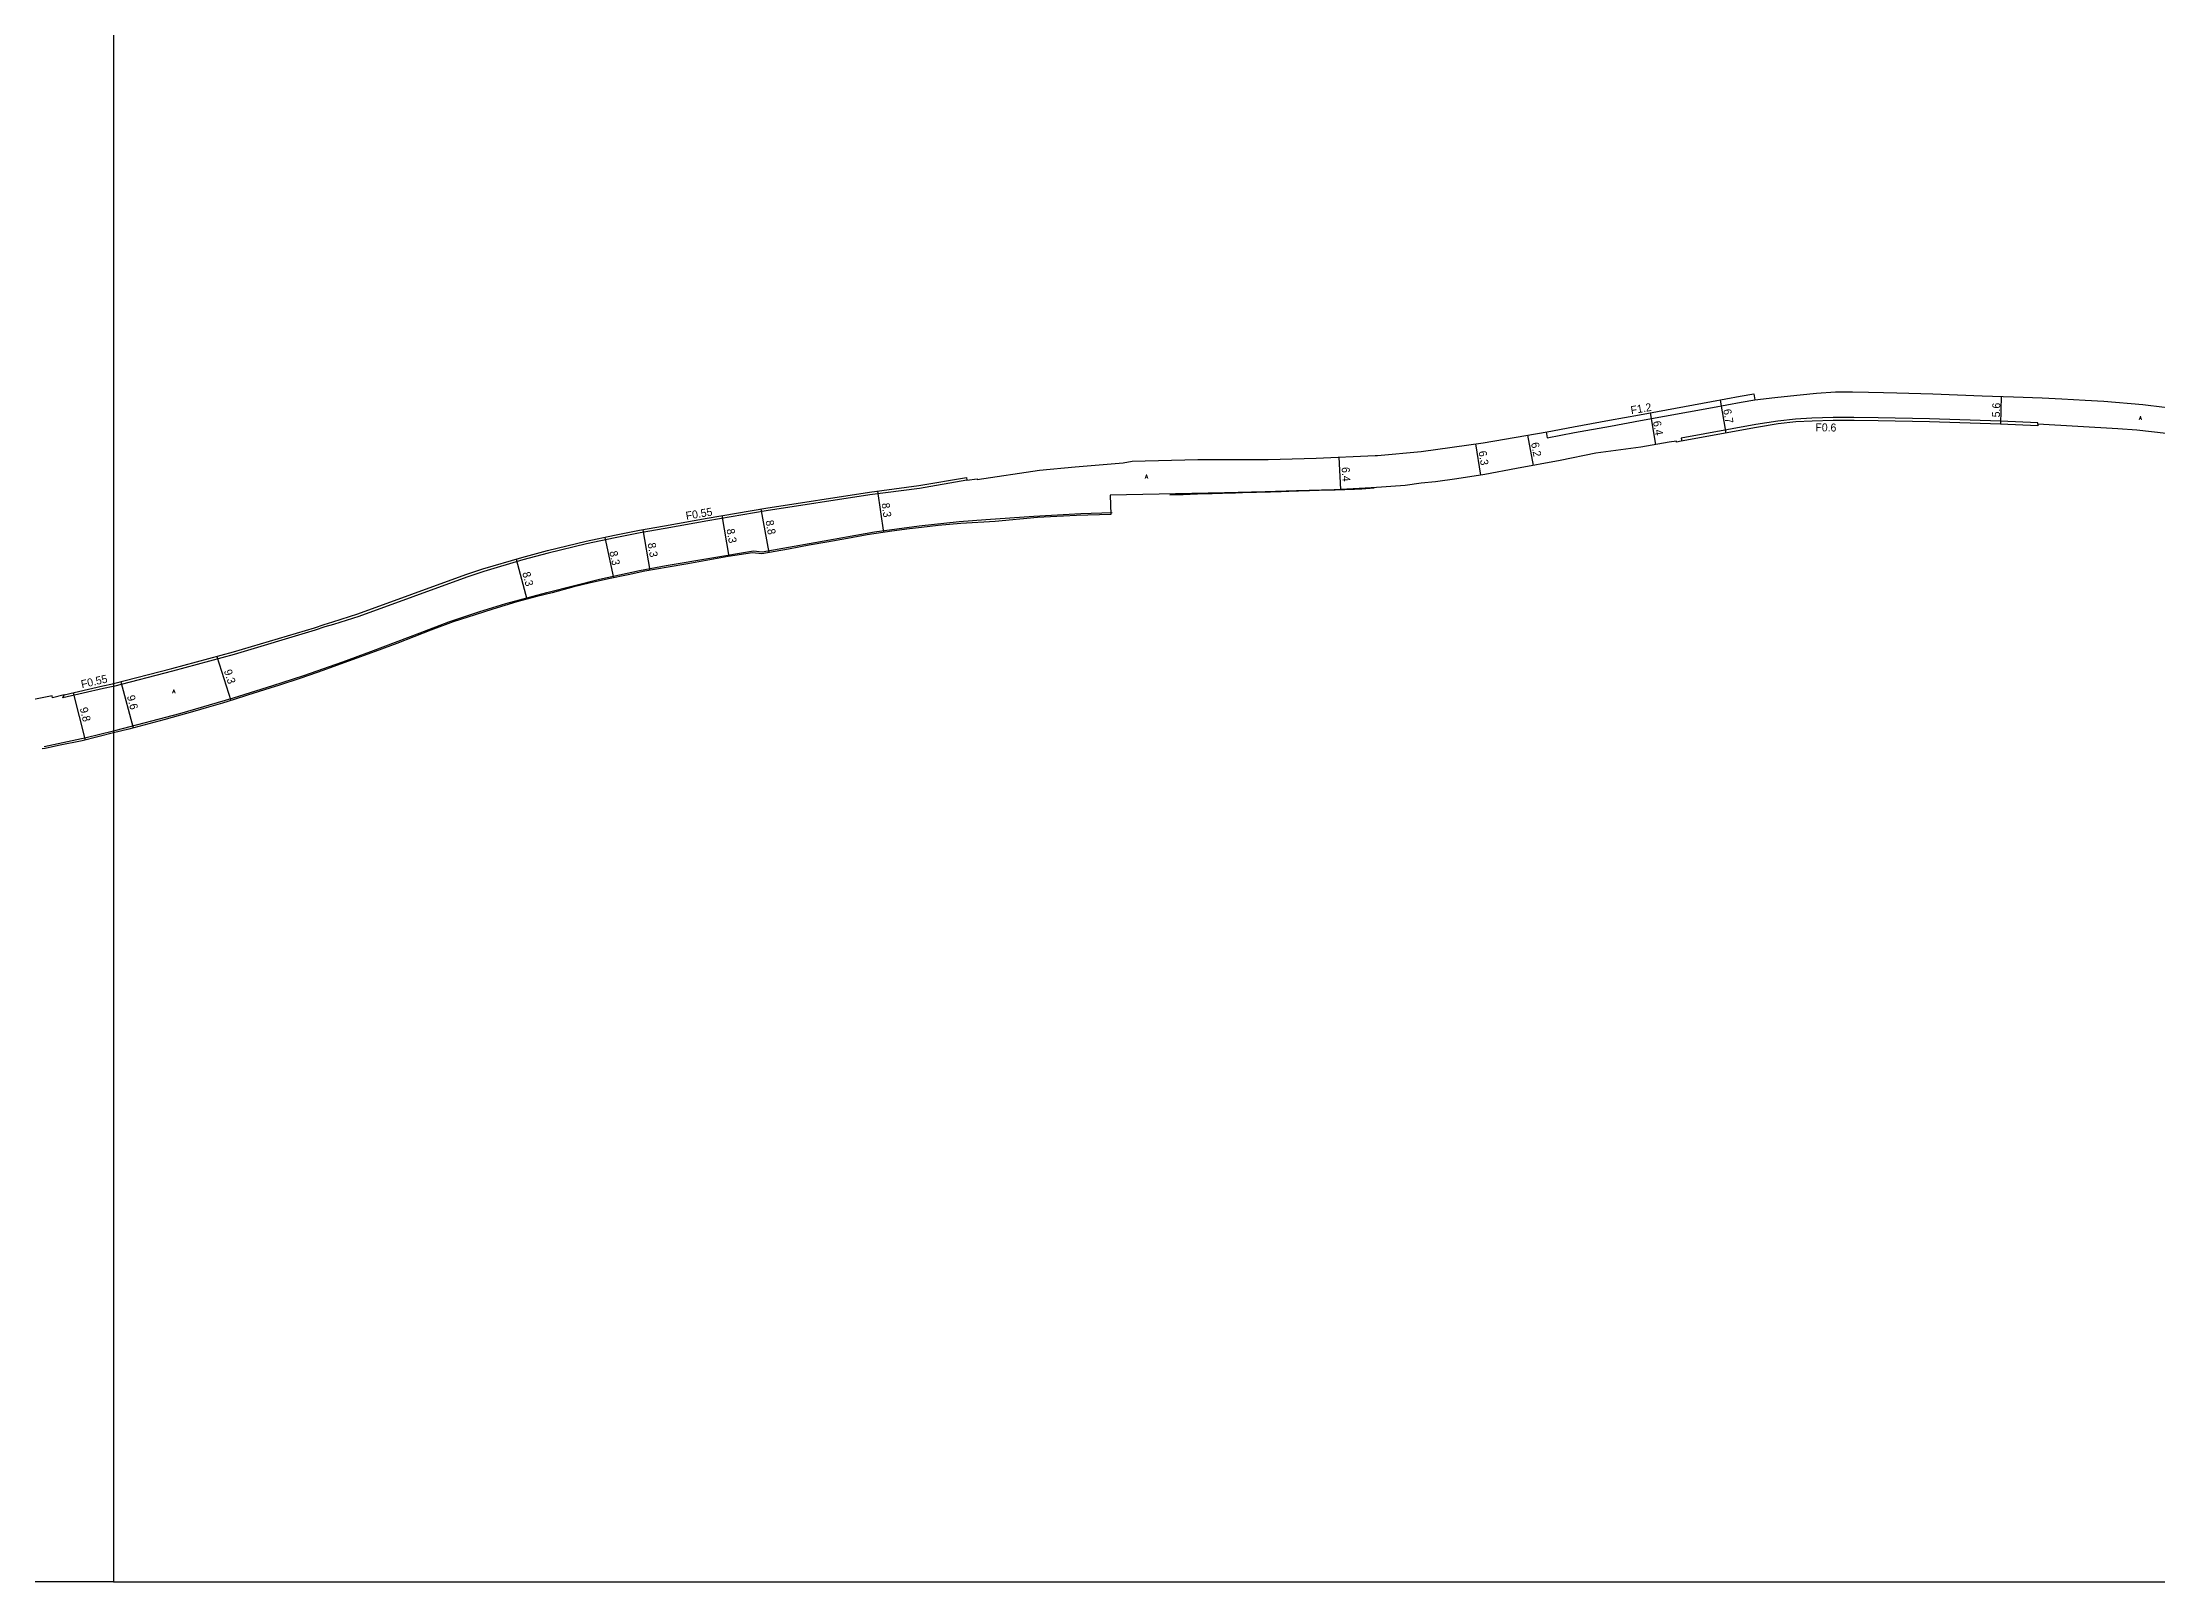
# Model space of a CAD drawing. Header units: metres. Extents: x -4000 to -800, y -99000 to -96000.
# Drawn here: x -2414.2 to -1991.2, y -99000 to -98692.1 of the extents above; entities that cross this region are included whole.
import ezdxf

# ---------------------------------------------------------------- set-up
doc = ezdxf.new("R2010")
doc.units = ezdxf.units.M
doc.header["$LTSCALE"] = 2.5
for name, color, linetype in [('側溝・桝', 7, 'Continuous'), ('図郭', 7, 'Continuous'), ('幅員', 7, 'Continuous'), ('歩道・分離帯・安全施設', 7, 'Continuous'), ('舗装', 7, 'Continuous'), ('道路', 7, 'Continuous')]:
    doc.layers.add(name, color=color, linetype=linetype)
doc.styles.get("Standard").update_dxf_attribs({"font": ''})
doc.styles.add('YOKO_DECO', font='txt.shx', dxfattribs={"bigfont": 'extfont.shx'})
doc.styles.get('Standard').set_extended_font_data('@MS PGothic')

msp = doc.modelspace()

# ---------------------------------------------------------------- linework, layer by layer
at = {"layer": '側溝・桝'}
for points in [[(-2113.49, -98770.07), (-2113.27, -98771.24), (-2107.83, -98770.19), (-2100.63, -98768.88), (-2094.63, -98767.79), (-2080.21, -98765.15), (-2074.51, -98764.11), (-2071.77, -98763.62)], [(-2015.17, -98768.48), (-2015.16, -98768.24), (-2022.66, -98767.93), (-2036.84, -98767.45), (-2047.13, -98767.26), (-2051.95, -98767.2), (-2056.12, -98767.2), (-2060.37, -98767.29), (-2063.65, -98767.48), (-2067.19, -98767.88), (-2071.57, -98768.6), (-2086.47, -98771.3), (-2086.36, -98771.88)], [(-2229.35, -98779.73), (-2238.84, -98781.35), (-2248.72, -98782.65), (-2269.45, -98785.87), (-2281.17, -98787.83), (-2289.7, -98789.36), (-2294.67, -98790.27), (-2299.66, -98791.27), (-2305.38, -98792.46), (-2313.04, -98794.29), (-2318.15, -98795.67), (-2325.96, -98797.99), (-2329.35, -98799.12), (-2350.96, -98806.96), (-2356, -98808.58), (-2357.71, -98809.07), (-2359.64, -98809.73), (-2375.84, -98814.56), (-2388.17, -98817.9), (-2400, -98820.94)], [(-2400, -98820.94), (-2400.07, -98820.96), (-2401.97, -98821.38), (-2410.1, -98823.25)], [(-2410.1, -98823.25), (-2409.85, -98822.63)]]:
    msp.add_lwpolyline(points, dxfattribs=at)
at = {"layer": '図郭'}
for points in [[(-3200, -98400), (-2400, -98400), (-2400, -99000), (-3200, -99000)], [(-2400, -99000), (-1600, -99000), (-1600, -98400), (-2400, -98400)]]:
    msp.add_lwpolyline(points, close=True, dxfattribs=at)
at = {"layer": '幅員'}
for points in [[(-2078.73, -98763.68), (-2077.54, -98770.29)], [(-2022.51, -98762.93), (-2022.66, -98768.52)], [(-2092.73, -98766.24), (-2091.66, -98772.6)], [(-2127.6, -98772.42), (-2126.63, -98778.68)], [(-2117.26, -98770.71), (-2116.1, -98776.77)], [(-2154.95, -98775.12), (-2154.61, -98781.55)], [(-2247.19, -98781.89), (-2246.02, -98790.15)], [(-2270.53, -98785.5), (-2268.94, -98794.19)], [(-2294.14, -98789.62), (-2292.72, -98797.75)], [(-2278.35, -98786.8), (-2276.92, -98794.98)], [(-2301.72, -98791.14), (-2299.99, -98799.26)], [(-2319.47, -98795.49), (-2317.3, -98803.51)], [(-2379.33, -98814.94), (-2376.54, -98823.77)], [(-2398.55, -98820.01), (-2396.07, -98829.27)], [(-2408.02, -98822.21), (-2405.66, -98831.68)]]:
    msp.add_lwpolyline(points, dxfattribs=at)
at = {"layer": '歩道・分離帯・安全施設'}
for points in [[(-2188.76, -98782.61), (-2187.6, -98782.58), (-2186.1, -98782.55), (-2184.66, -98782.51), (-2183.24, -98782.45), (-2181.77, -98782.4), (-2180.28, -98782.35), (-2178.2, -98782.3), (-2175.64, -98782.22), (-2174.21, -98782.17), (-2172.79, -98782.14), (-2171.44, -98782.12), (-2170.05, -98782.07), (-2168.63, -98782.03), (-2167.25, -98781.98), (-2166.49, -98781.97), (-2165.73, -98781.94), (-2164.94, -98781.93), (-2163, -98781.87), (-2160.82, -98781.79), (-2158.9, -98781.74), (-2155.71, -98781.64), (-2151.83, -98781.49), (-2150.35, -98781.41), (-2147.86, -98781.25)], [(-2400, -98829.85), (-2399.47, -98829.72), (-2386.74, -98826.39), (-2375.97, -98823.26), (-2368.13, -98820.78), (-2361.95, -98818.75), (-2354.15, -98816.04), (-2348.54, -98813.97), (-2338.68, -98810.24), (-2332.93, -98808.03), (-2326.7, -98805.97), (-2321.5, -98804.38), (-2313.33, -98802.14), (-2302.77, -98799.49), (-2294.79, -98797.77), (-2289.48, -98796.8), (-2280.36, -98795.23), (-2272.03, -98793.86), (-2270.3, -98794.07), (-2259.77, -98792.16), (-2247.79, -98790.03), (-2238.86, -98788.84), (-2230.89, -98787.97), (-2225.52, -98787.54), (-2215.96, -98786.88), (-2206.56, -98786.35), (-2200.26, -98786.14)], [(-2413.82, -98833), (-2405.42, -98831.18), (-2400, -98829.85)]]:
    msp.add_lwpolyline(points, dxfattribs=at)
at = {"layer": '道路'}
for points in [[(-2400, -98820.38), (-2388.31, -98817.38), (-2375.99, -98814.03), (-2359.81, -98809.21), (-2357.88, -98808.55), (-2356.16, -98808.05), (-2351.13, -98806.44), (-2329.53, -98798.6), (-2326.12, -98797.47), (-2318.3, -98795.14), (-2313.18, -98793.76), (-2305.5, -98791.93), (-2299.77, -98790.73), (-2294.77, -98789.73), (-2289.8, -98788.82), (-2281.27, -98787.29), (-2269.54, -98785.33), (-2248.79, -98782.1), (-2238.92, -98780.8), (-2229.44, -98779.19), (-2229.35, -98779.73), (-2227.27, -98779.44), (-2227.25, -98779.55), (-2214.79, -98777.68), (-2207.66, -98777.05), (-2198.1, -98776.26), (-2196.3, -98775.94), (-2183.13, -98775.55), (-2177.12, -98775.59), (-2169.11, -98775.55), (-2159.51, -98775.34), (-2147.72, -98774.78), (-2147.22, -98774.76), (-2138.52, -98773.95), (-2126.12, -98772.21), (-2113.27, -98770.03), (-2108.04, -98769.03), (-2100.83, -98767.71), (-2094.83, -98766.62), (-2080.42, -98763.99), (-2074.71, -98762.94), (-2071.98, -98762.45), (-2071.77, -98763.62), (-2067.75, -98763.19), (-2064.67, -98762.83), (-2062.73, -98762.66), (-2059.46, -98762.31), (-2055.67, -98762.04), (-2055.03, -98762.04), (-2052.23, -98762.05), (-2049.04, -98762.1), (-2046.07, -98762.17), (-2043.4, -98762.25), (-2036.15, -98762.46), (-2031.23, -98762.61), (-2026.29, -98762.82), (-2020.04, -98763.01), (-2014.32, -98763.24), (-2010.39, -98763.43), (-2005.73, -98763.7), (-2001.99, -98763.94), (-1994.16, -98764.56), (-1993.14, -98764.68), (-1988.71, -98765.22)], [(-1989.5, -98770.39), (-1995.38, -98769.73), (-1999.18, -98769.47), (-2015.17, -98768.48), (-2015.18, -98768.84), (-2022.66, -98768.52), (-2036.84, -98768.04), (-2047.12, -98767.85), (-2051.93, -98767.79), (-2056.09, -98767.79), (-2060.32, -98767.88), (-2063.58, -98768.07), (-2067.08, -98768.46), (-2071.44, -98769.18), (-2086.48, -98771.9), (-2087.44, -98772.08), (-2087.46, -98771.89), (-2088.92, -98772.14), (-2094.55, -98773.09), (-2103.56, -98774.32), (-2110.72, -98775.75), (-2119.41, -98777.4), (-2125.76, -98778.55), (-2131.39, -98779.43), (-2135.6, -98780.03), (-2138.49, -98780.33), (-2141.72, -98780.75), (-2148.34, -98781.24), (-2148.48, -98781.25), (-2152.12, -98781.42), (-2155.88, -98781.62), (-2163.43, -98781.85), (-2169.66, -98782.03), (-2177.79, -98782.23), (-2200.7, -98782.68), (-2200.58, -98786.56), (-2207.42, -98786.78), (-2215.23, -98787.2), (-2223.71, -98788), (-2230.52, -98788.34), (-2235.1, -98788.79), (-2238.38, -98789.15), (-2240.83, -98789.45), (-2244.37, -98789.92), (-2249.29, -98790.61), (-2253.24, -98791.36), (-2257.31, -98792.08), (-2260.89, -98792.69), (-2265.01, -98793.48), (-2270.37, -98794.46), (-2272.19, -98794.22), (-2277.05, -98795), (-2281.45, -98795.77), (-2285.17, -98796.42), (-2289.08, -98797.12), (-2293.74, -98797.93), (-2297.05, -98798.63), (-2300.98, -98799.47), (-2304.84, -98800.32), (-2307.91, -98801.07), (-2312.27, -98802.21), (-2315.36, -98802.99), (-2319.31, -98804.06), (-2324.1, -98805.52), (-2327.67, -98806.62), (-2332.08, -98808.05), (-2336.51, -98809.71), (-2339.9, -98811.05), (-2343.31, -98812.37), (-2347.66, -98813.95), (-2351.35, -98815.33), (-2354.65, -98816.53), (-2358.15, -98817.79), (-2359.26, -98818.16), (-2362.7, -98819.34), (-2366.79, -98820.68), (-2368.7, -98821.29), (-2373.21, -98822.71), (-2375.87, -98823.56), (-2378.22, -98824.3), (-2381.43, -98825.21), (-2383.69, -98825.93), (-2389.94, -98827.62), (-2396.89, -98829.49), (-2400, -98830.27)], [(-2409.85, -98822.63), (-2412.18, -98823.21), (-2412.27, -98822.86), (-2417.23, -98823.86), (-2426.78, -98826.03), (-2431.84, -98827.09), (-2433.56, -98827.49), (-2439.93, -98828.54), (-2446.74, -98829.56), (-2454.12, -98830.82), (-2458.99, -98831.57), (-2462.94, -98832.3), (-2469.96, -98833.44), (-2473.72, -98834.12), (-2480, -98835.75), (-2486.32, -98837.3), (-2492.98, -98838.95)], [(-2409.85, -98822.63), (-2402.09, -98820.84), (-2400.2, -98820.43), (-2400, -98820.38)], [(-2400, -98830.27), (-2406.24, -98831.82), (-2410.96, -98832.8), (-2413.64, -98833.37), (-2414.22, -98833.45)]]:
    msp.add_lwpolyline(points, dxfattribs=at)

# ---------------------------------------------------------------- texts
at = {"layer": '側溝・桝'}
for s, rotation, p in [('F1.2', 9.5933, (-2096.46, -98766.53)), ('F0.6', 359, (-2059.67, -98769.92)), ('F0.55', 9.5933, (-2285.41, -98787.65)), ('F0.55', 13, (-2406.29, -98821.34))]:
    msp.add_text(s, height=1.6, rotation=rotation, dxfattribs=at).set_placement(p)
at = {"layer": '幅員'}
for s, rotation, p in [('5.6', 88, (-2022.77, -98767.16)), ('6.4', 280, (-2092.15, -98767.99)), ('6.7', 280, (-2078.1, -98765.61)), ('6.2', 281, (-2116.55, -98772.29)), ('6.4', 273, (-2154.4, -98777.12)), ('6.3', 279, (-2127.02, -98773.96)), ('8.3', 278, (-2246.4, -98784.36)), ('8.3', 280, (-2277.41, -98789.54)), ('8.8', 280, (-2269.6, -98787.84)), ('8.3', 282, (-2300.83, -98794.03)), ('8.3', 280, (-2293.19, -98792.36)), ('8.3', 285, (-2318.26, -98798.26)), ('9.3', 288, (-2377.93, -98817.85)), ('9.6', 285, (-2397.33, -98822.93)), ('9.8', 284, (-2406.75, -98825.33))]:
    msp.add_text(s, height=1.6, rotation=rotation, dxfattribs=at).set_placement(p)
at = {"layer": '舗装', "style": 'YOKO_DECO'}
for p in [(-1994.97, -98767.63, 90.26), (-2193.72, -98779.35, 91.82), (-2388.23, -98822.31, 95.52)]:
    msp.add_text('A', height=0.75, dxfattribs=at).set_placement(p)

doc.saveas('drawing.dxf')
